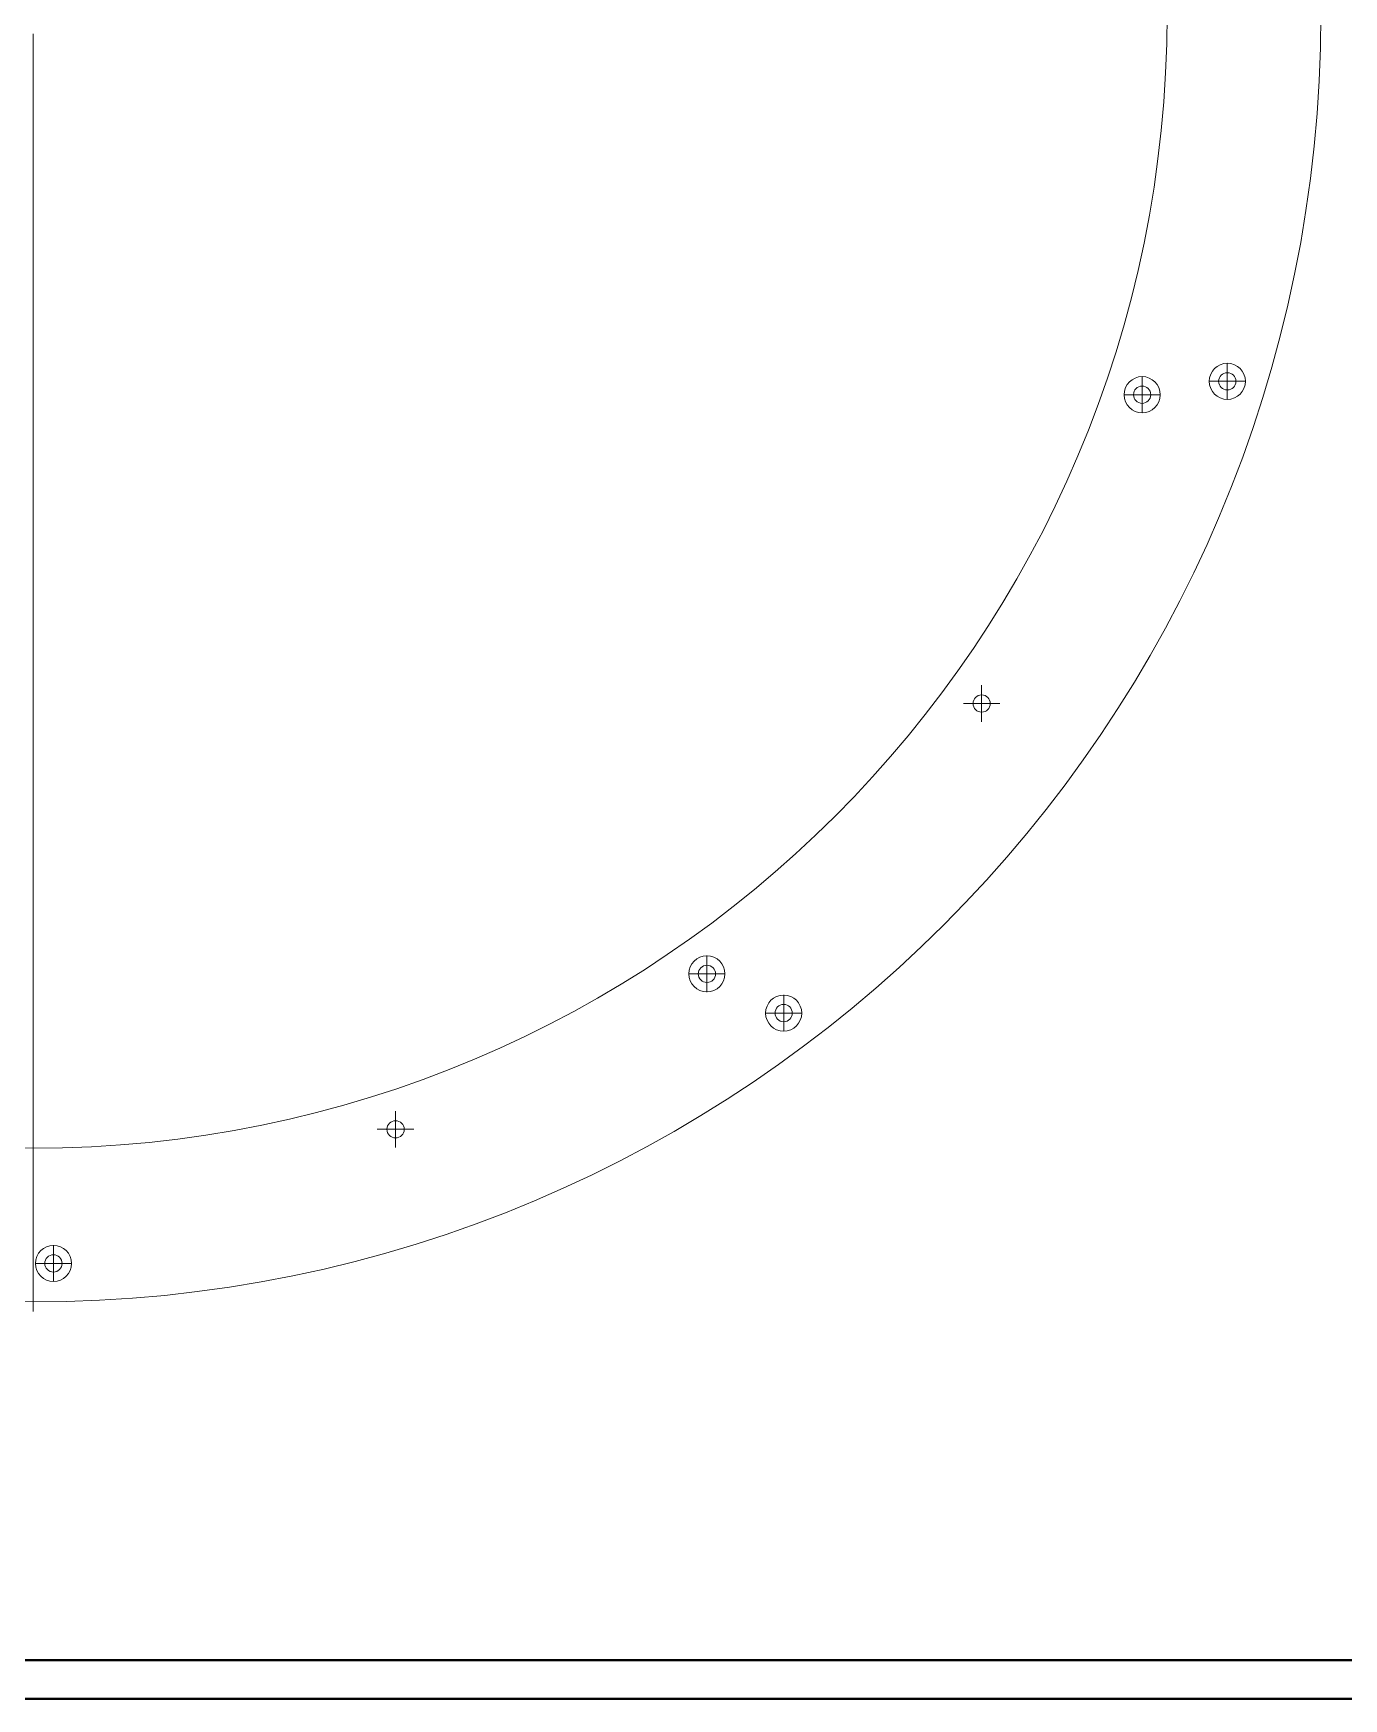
# Paper-space layout '5mm Wood Spacer Ring' of a CAD drawing. Header units: millimetres. Extents: x 0 to 1189, y 0 to 841.
# Drawn here: x 593.8 to 934.7, y 0.2 to 433.6 of the extents above; entities that cross this region are included whole.
import ezdxf

# ---------------------------------------------------------------- set-up
doc = ezdxf.new("R2010")
doc.units = ezdxf.units.MM

# ---------------------------------------------------------------- blocks, each defined once
blk = doc.blocks.new('SW_CENTERMARKSYMBOL_98')
at = {"color": 0, "linetype": 'Continuous', "lineweight": 0}
blk.add_line((0, -5), (0, -337.5), dxfattribs=at)
blk = doc.blocks.new('SW_CENTERMARKSYMBOL_101')
at = {"color": 0, "linetype": 'Continuous', "lineweight": 0}
for p, q in [((0, 2.5), (0, 4.75)), ((-2.5, 0), (-4.75, 0)), ((0, 0), (-2.5, 0)), ((0, 0), (0, 2.5)), ((0, 0), (0, -2.5)), ((0, 0), (2.5, 0)), ((2.5, 0), (4.75, 0)), ((0, -2.5), (0, -4.75))]:
    blk.add_line(p, q, dxfattribs=at)
blk = doc.blocks.new('SW_CENTERMARKSYMBOL_102')
at = {"color": 0, "linetype": 'Continuous', "lineweight": 0}
for p, q in [((0, 2.5), (0, 4.75)), ((-2.5, 0), (-4.75, 0)), ((0, 0), (-2.5, 0)), ((0, 0), (0, 2.5)), ((0, 0), (0, -2.5)), ((0, 0), (2.5, 0)), ((2.5, 0), (4.75, 0)), ((0, -2.5), (0, -4.75))]:
    blk.add_line(p, q, dxfattribs=at)
blk = doc.blocks.new('SW_CENTERMARKSYMBOL_111')
at = {"color": 0, "linetype": 'Continuous', "lineweight": 0}
for p, q in [((0, 2.5), (0, 4.75)), ((-2.5, 0), (-4.75, 0)), ((0, 0), (-2.5, 0)), ((0, 0), (0, 2.5)), ((0, 0), (0, -2.5)), ((0, 0), (2.5, 0)), ((2.5, 0), (4.75, 0)), ((0, -2.5), (0, -4.75))]:
    blk.add_line(p, q, dxfattribs=at)
blk = doc.blocks.new('SW_CENTERMARKSYMBOL_112')
at = {"color": 0, "linetype": 'Continuous', "lineweight": 0}
for p, q in [((0, 2.5), (0, 4.75)), ((-2.5, 0), (-4.75, 0)), ((0, 0), (-2.5, 0)), ((0, 0), (0, 2.5)), ((0, 0), (0, -2.5)), ((0, 0), (2.5, 0)), ((2.5, 0), (4.75, 0)), ((0, -2.5), (0, -4.75))]:
    blk.add_line(p, q, dxfattribs=at)
blk = doc.blocks.new('SW_CENTERMARKSYMBOL_120')
at = {"color": 0, "linetype": 'Continuous', "lineweight": 0}
for p, q in [((0, 2.5), (0, 4.75)), ((-2.5, 0), (-4.75, 0)), ((0, 0), (-2.5, 0)), ((0, 0), (0, 2.5)), ((0, 0), (0, -2.5)), ((0, 0), (2.5, 0)), ((2.5, 0), (4.75, 0)), ((0, -2.5), (0, -4.75))]:
    blk.add_line(p, q, dxfattribs=at)
blk = doc.blocks.new('SW_CENTERMARKSYMBOL_121')
at = {"color": 0, "linetype": 'Continuous', "lineweight": 0}
for p, q in [((0, 2.5), (0, 4.75)), ((-2.5, 0), (-4.75, 0)), ((0, 0), (-2.5, 0)), ((0, 0), (0, 2.5)), ((0, 0), (0, -2.5)), ((0, 0), (2.5, 0)), ((2.5, 0), (4.75, 0)), ((0, -2.5), (0, -4.75))]:
    blk.add_line(p, q, dxfattribs=at)
blk = doc.blocks.new('SW_CENTERMARKSYMBOL_122')
at = {"color": 0, "linetype": 'Continuous', "lineweight": 0}
for p, q in [((0, 2.5), (0, 4.75)), ((-2.5, 0), (-4.75, 0)), ((0, 0), (-2.5, 0)), ((0, 0), (0, 2.5)), ((0, 0), (0, -2.5)), ((0, 0), (2.5, 0)), ((2.5, 0), (4.75, 0)), ((0, -2.5), (0, -4.75))]:
    blk.add_line(p, q, dxfattribs=at)

psp = doc.layouts.new('5mm Wood Spacer Ring')

# ---------------------------------------------------------------- linework, layer by layer
at = {"color": 7, "linetype": 'Continuous', "lineweight": 40}
for p, q in [((25.08, 10.21), (1179.08, 10.21)), ((0.08, 0.21), (1189.08, 0.21))]:
    psp.add_line(p, q, dxfattribs=at)
at = {"color": 7, "linetype": 'Continuous', "lineweight": 15}
for centre, radius in [((593.78, 438.44), 335), ((593.78, 438.44), 295), ((904.45, 343.01), 4.7), ((882.29, 339.53), 4.7), ((904.45, 343.01), 2.25), ((882.29, 339.53), 2.25), ((840.53, 259.17), 2.25), ((769.05, 188.83), 4.7), ((769.05, 188.83), 2.25), ((789.02, 178.62), 4.7), ((789.02, 178.62), 2.25), ((688.03, 148.37), 2.25), ((599.02, 113.48), 4.7), ((599.02, 113.48), 2.25)]:
    psp.add_circle(centre, radius, dxfattribs=at)

# ---------------------------------------------------------------- block references
at = {"color": 7, "linetype": 'Continuous', "lineweight": 0}
for name, p in [('SW_CENTERMARKSYMBOL_98', (593.78, 438.44)), ('SW_CENTERMARKSYMBOL_122', (904.45, 343.01)), ('SW_CENTERMARKSYMBOL_112', (882.29, 339.53)), ('SW_CENTERMARKSYMBOL_101', (840.53, 259.17)), ('SW_CENTERMARKSYMBOL_111', (769.05, 188.83)), ('SW_CENTERMARKSYMBOL_121', (789.02, 178.62)), ('SW_CENTERMARKSYMBOL_102', (688.03, 148.37)), ('SW_CENTERMARKSYMBOL_120', (599.02, 113.48))]:
    psp.add_blockref(name, p, dxfattribs=at)

doc.saveas('drawing.dxf')
